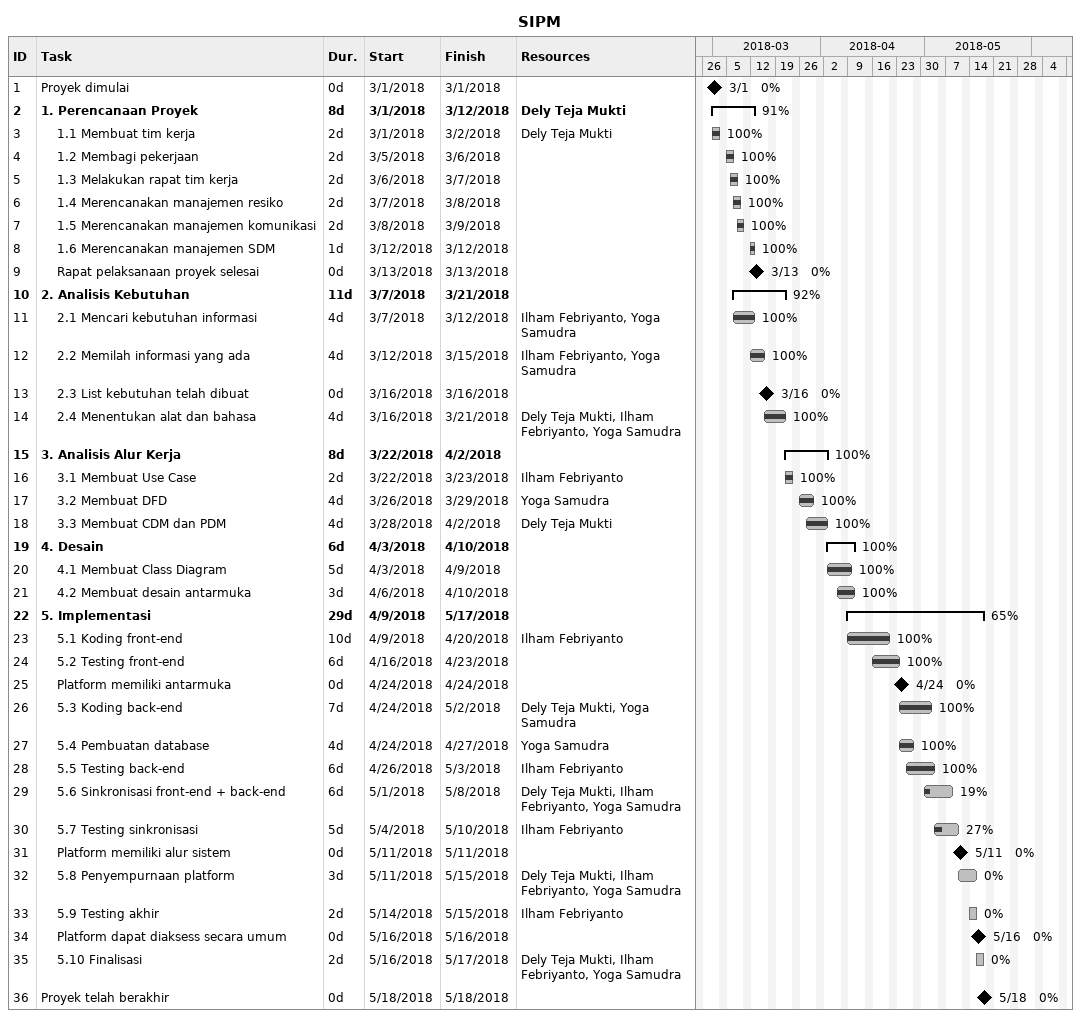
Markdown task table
SIPM

| ID | Level | Task | Duration | Start | Finish | Resources | % complete |
|---|---|---|---|---|---|---|---|
| 1 | 1 | Proyek dimulai | 0d | 2018-03-01 | 2018-03-01 |  | 0 |
| 2 | 1 | **1. Perencanaan Proyek** | 8d | 2018-03-01 | 2018-03-12 | Dely Teja Mukti | 91 |
| 3 | 2 | 1.1 Membuat tim kerja | 2d | 2018-03-01 | 2018-03-02 | Dely Teja Mukti | 100 |
| 4 | 2 | 1.2 Membagi pekerjaan | 2d | 2018-03-05 | 2018-03-06 |  | 100 |
| 5 | 2 | 1.3 Melakukan rapat tim kerja | 2d | 2018-03-06 | 2018-03-07 |  | 100 |
| 6 | 2 | 1.4 Merencanakan manajemen resiko | 2d | 2018-03-07 | 2018-03-08 |  | 100 |
| 7 | 2 | 1.5 Merencanakan manajemen komunikasi | 2d | 2018-03-08 | 2018-03-09 |  | 100 |
| 8 | 2 | 1.6 Merencanakan manajemen SDM | 1d | 2018-03-12 | 2018-03-12 |  | 100 |
| 9 | 2 | Rapat pelaksanaan proyek selesai | 0d | 2018-03-13 | 2018-03-13 |  | 0 |
| 10 | 1 | **2. Analisis Kebutuhan** | 11d | 2018-03-07 | 2018-03-21 |  | 92 |
| 11 | 2 | 2.1 Mencari kebutuhan informasi | 4d | 2018-03-07 | 2018-03-12 | Ilham Febriyanto, Yoga Samudra | 100 |
| 12 | 2 | 2.2 Memilah informasi yang ada | 4d | 2018-03-12 | 2018-03-15 | Ilham Febriyanto, Yoga Samudra | 100 |
| 13 | 2 | 2.3 List kebutuhan telah dibuat | 0d | 2018-03-16 | 2018-03-16 |  | 0 |
| 14 | 2 | 2.4 Menentukan alat dan bahasa | 4d | 2018-03-16 | 2018-03-21 | Dely Teja Mukti, Ilham Febriyanto, Yoga Samudra | 100 |
| 15 | 1 | **3. Analisis Alur Kerja** | 8d | 2018-03-22 | 2018-04-02 |  | 100 |
| 16 | 2 | 3.1 Membuat Use Case | 2d | 2018-03-22 | 2018-03-23 | Ilham Febriyanto | 100 |
| 17 | 2 | 3.2 Membuat DFD | 4d | 2018-03-26 | 2018-03-29 | Yoga Samudra | 100 |
| 18 | 2 | 3.3 Membuat CDM dan PDM | 4d | 2018-03-28 | 2018-04-02 | Dely Teja Mukti | 100 |
| 19 | 1 | **4. Desain** | 6d | 2018-04-03 | 2018-04-10 |  | 100 |
| 20 | 2 | 4.1 Membuat Class Diagram | 5d | 2018-04-03 | 2018-04-09 |  | 100 |
| 21 | 2 | 4.2 Membuat desain antarmuka | 3d | 2018-04-06 | 2018-04-10 |  | 100 |
| 22 | 1 | **5. Implementasi** | 29d | 2018-04-09 | 2018-05-17 |  | 65 |
| 23 | 2 | 5.1 Koding front-end | 10d | 2018-04-09 | 2018-04-20 | Ilham Febriyanto | 100 |
| 24 | 2 | 5.2 Testing front-end | 6d | 2018-04-16 | 2018-04-23 |  | 100 |
| 25 | 2 | Platform memiliki antarmuka | 0d | 2018-04-24 | 2018-04-24 |  | 0 |
| 26 | 2 | 5.3 Koding back-end | 7d | 2018-04-24 | 2018-05-02 | Dely Teja Mukti, Yoga Samudra | 100 |
| 27 | 2 | 5.4 Pembuatan database | 4d | 2018-04-24 | 2018-04-27 | Yoga Samudra | 100 |
| 28 | 2 | 5.5 Testing back-end | 6d | 2018-04-26 | 2018-05-03 | Ilham Febriyanto | 100 |
| 29 | 2 | 5.6 Sinkronisasi front-end + back-end | 6d | 2018-05-01 | 2018-05-08 | Dely Teja Mukti, Ilham Febriyanto, Yoga Samudra | 19 |
| 30 | 2 | 5.7 Testing sinkronisasi | 5d | 2018-05-04 | 2018-05-10 | Ilham Febriyanto | 27 |
| 31 | 2 | Platform memiliki alur sistem | 0d | 2018-05-11 | 2018-05-11 |  | 0 |
| 32 | 2 | 5.8 Penyempurnaan platform | 3d | 2018-05-11 | 2018-05-15 | Dely Teja Mukti, Ilham Febriyanto, Yoga Samudra | 0 |
| 33 | 2 | 5.9 Testing akhir | 2d | 2018-05-14 | 2018-05-15 | Ilham Febriyanto | 0 |
| 34 | 2 | Platform dapat diaksess secara umum | 0d | 2018-05-16 | 2018-05-16 |  | 0 |
| 35 | 2 | 5.10 Finalisasi | 2d | 2018-05-16 | 2018-05-17 | Dely Teja Mukti, Ilham Febriyanto, Yoga Samudra | 0 |
| 36 | 1 | Proyek telah berakhir | 0d | 2018-05-18 | 2018-05-18 |  | 0 |
